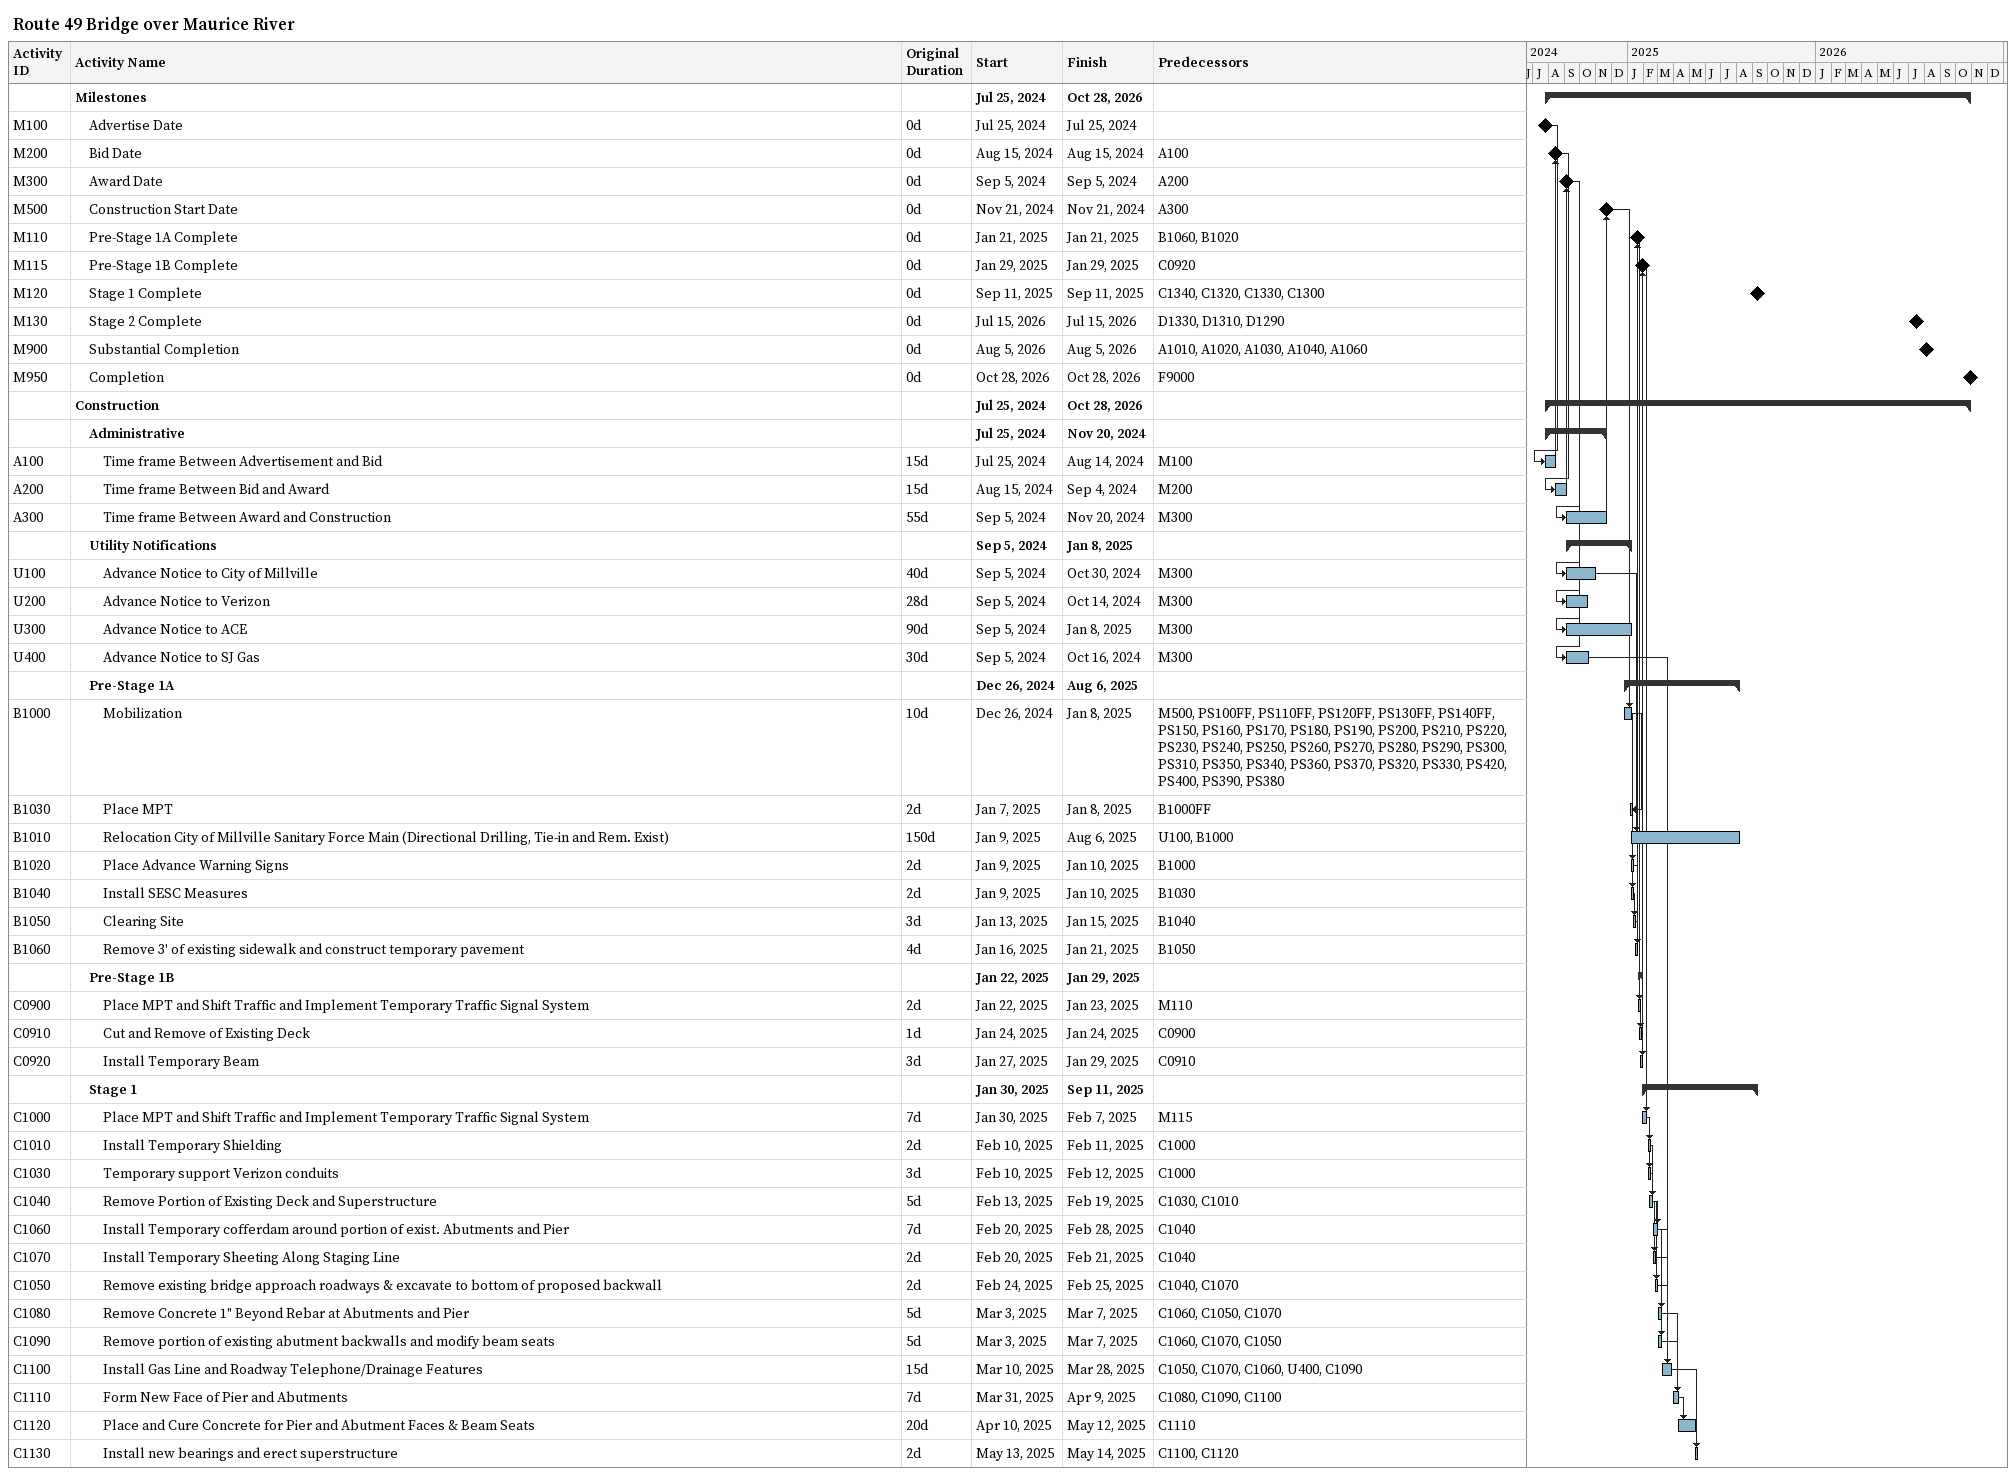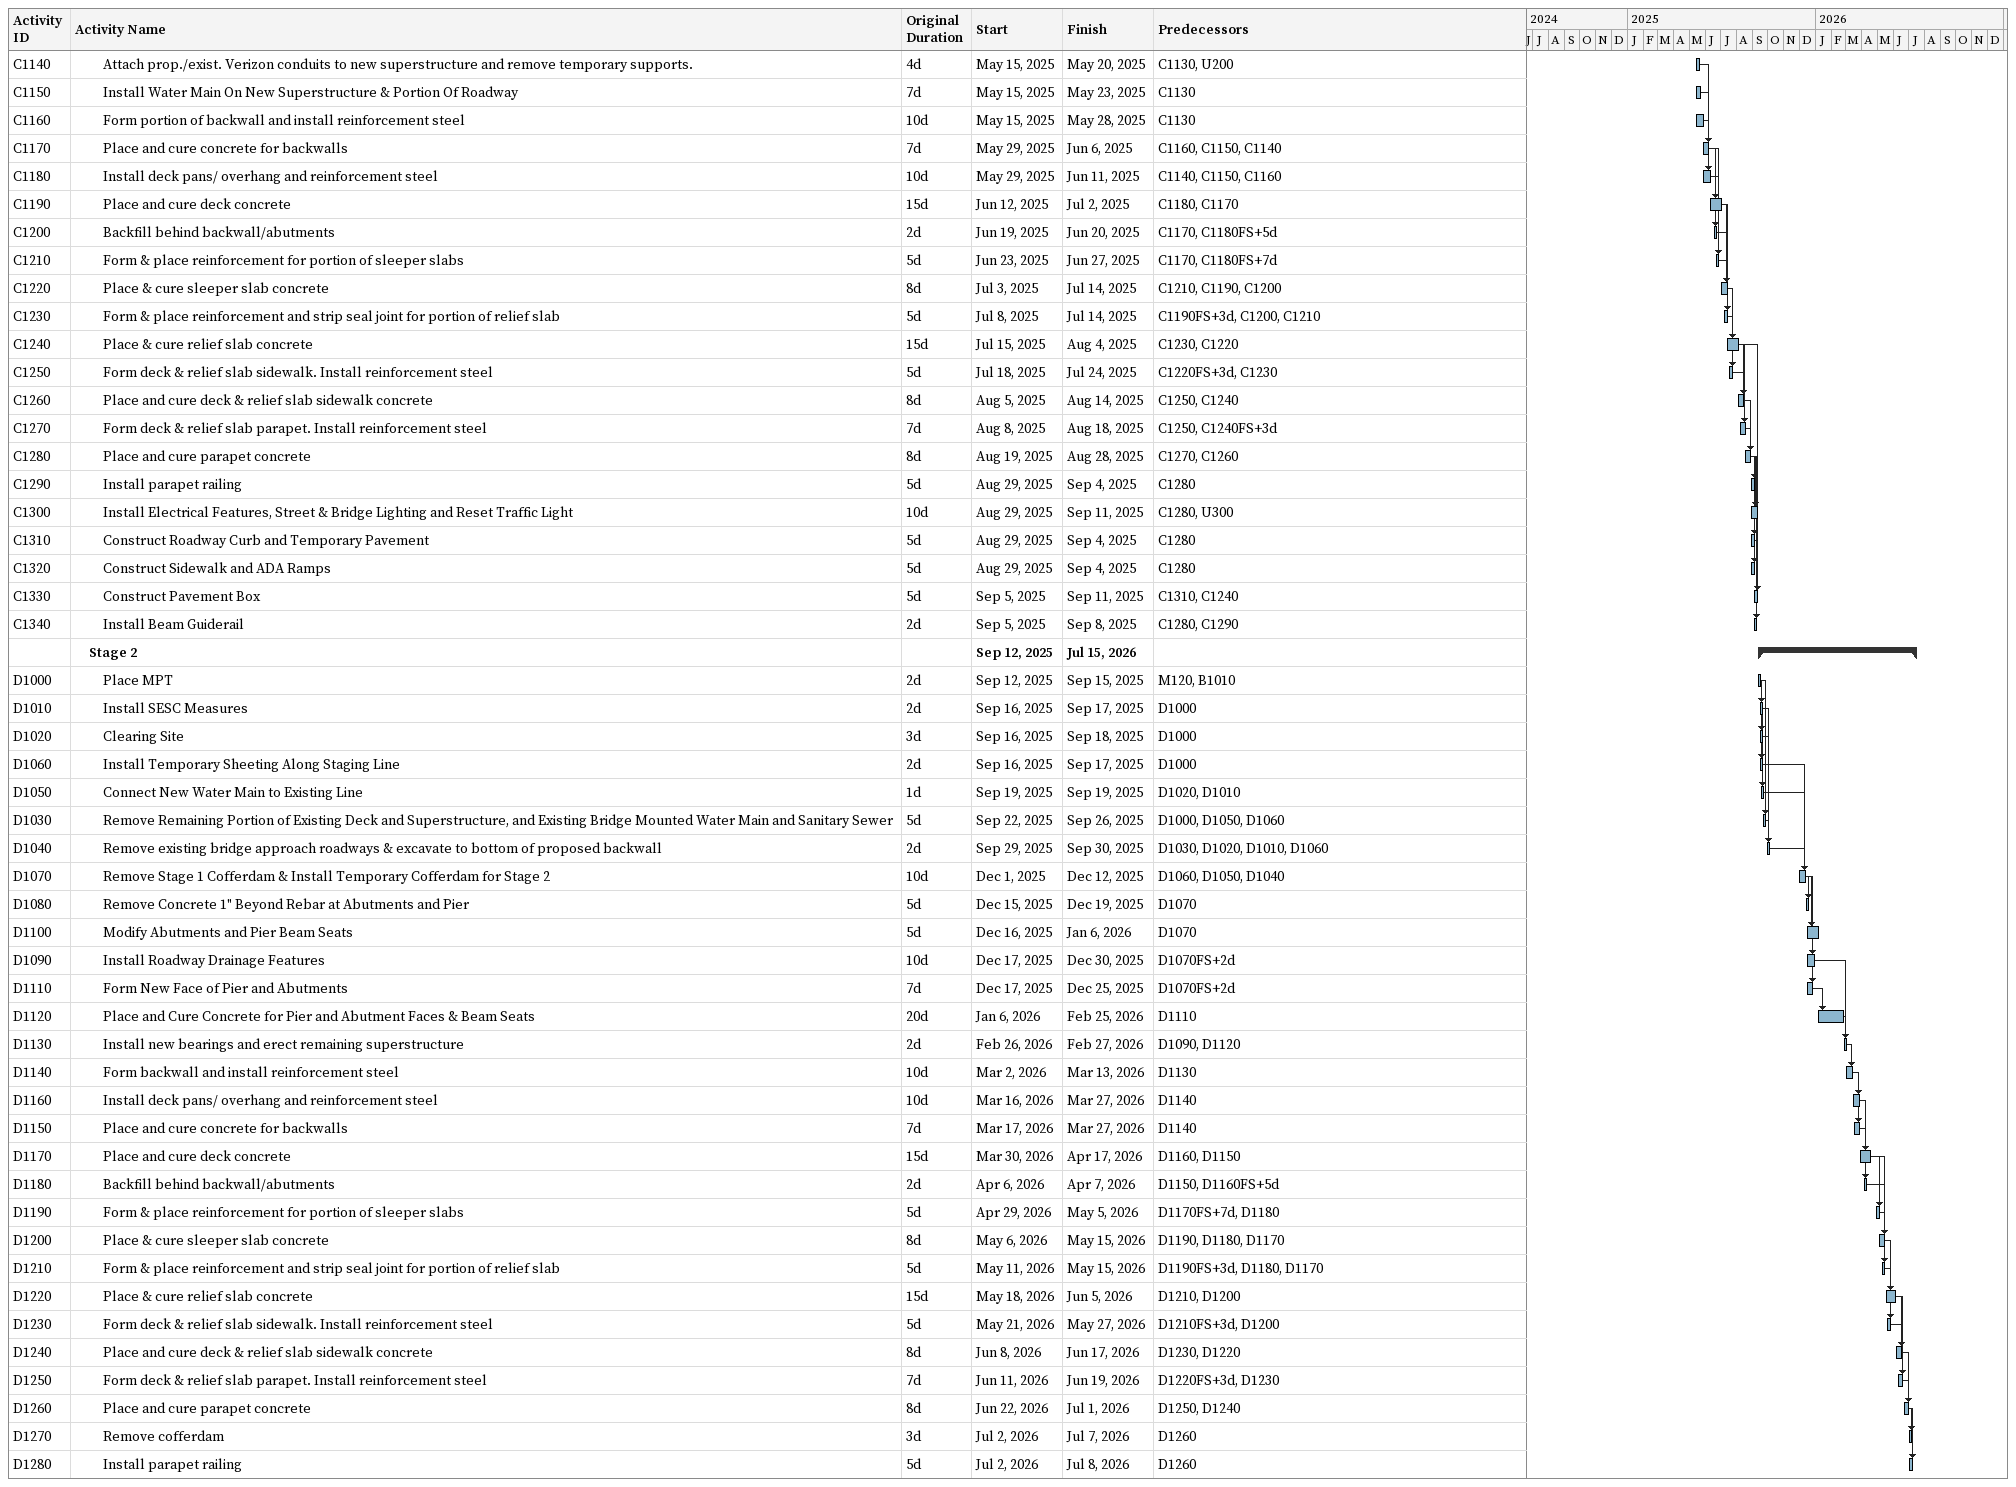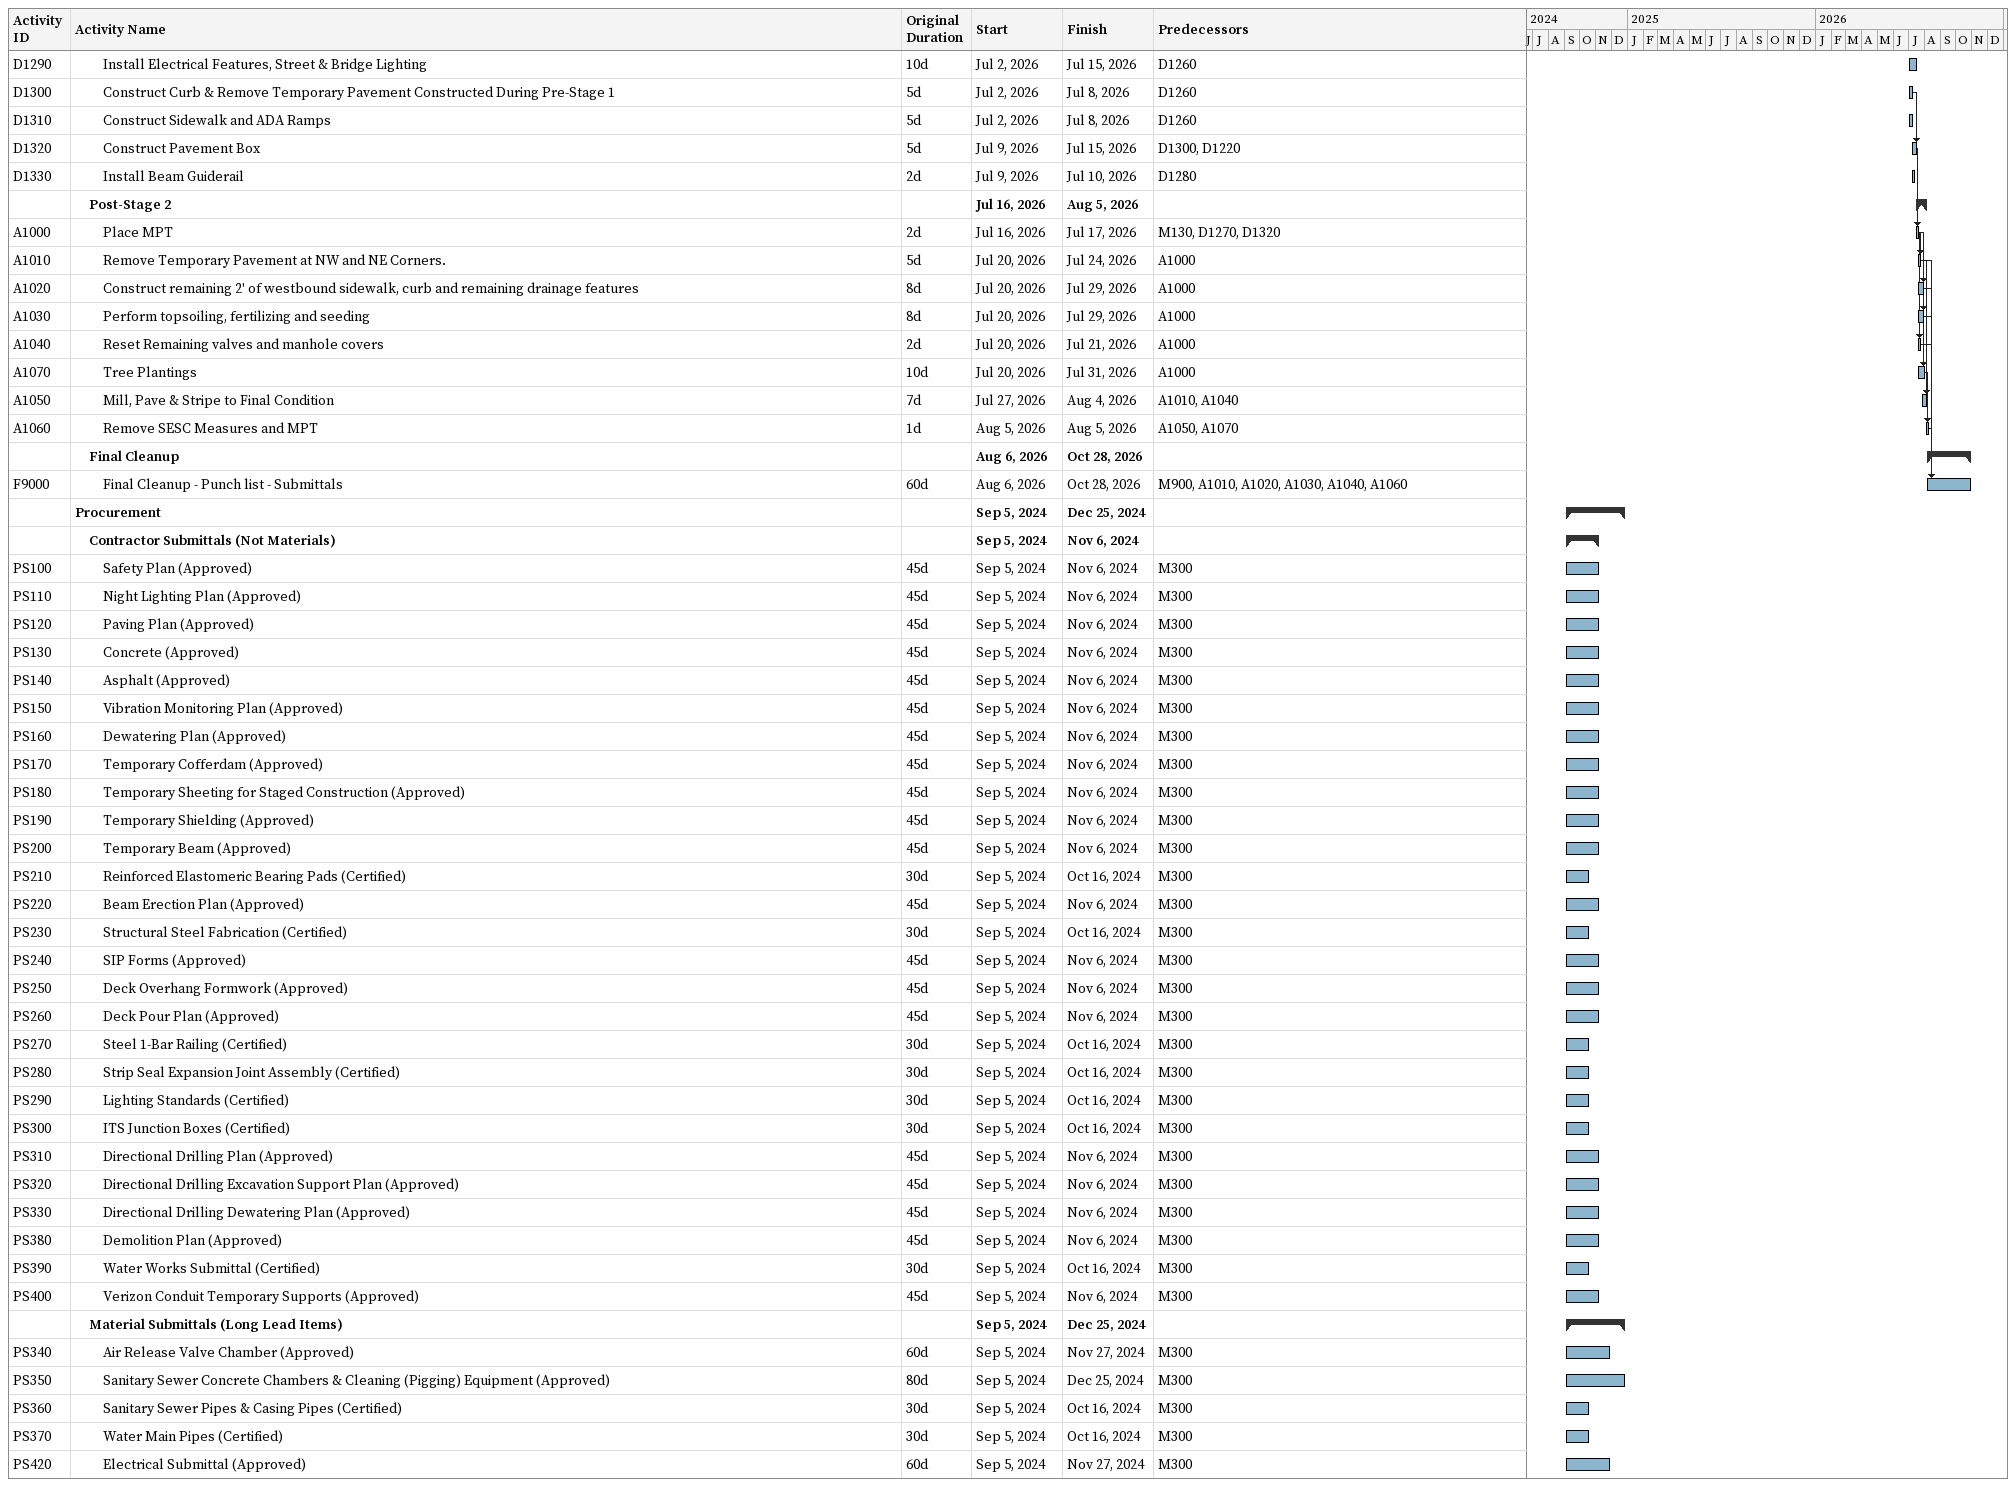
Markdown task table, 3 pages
Route 49 Bridge over Maurice River

| ID | Level | Task | Original duration | Start | Finish | Predecessors |
|---|---|---|---|---|---|---|
|  | 1 | **Milestones** |  | 2024-07-25 | 2026-10-28 |  |
| M100 | 2 | Advertise Date | 0d | 2024-07-25 | 2024-07-25 |  |
| M200 | 2 | Bid Date | 0d | 2024-08-15 | 2024-08-15 | A100 |
| M300 | 2 | Award Date | 0d | 2024-09-05 | 2024-09-05 | A200 |
| M500 | 2 | Construction Start Date | 0d | 2024-11-21 | 2024-11-21 | A300 |
| M110 | 2 | Pre-Stage 1A Complete | 0d | 2025-01-21 | 2025-01-21 | B1060, B1020 |
| M115 | 2 | Pre-Stage 1B Complete | 0d | 2025-01-29 | 2025-01-29 | C0920 |
| M120 | 2 | Stage 1 Complete | 0d | 2025-09-11 | 2025-09-11 | C1340, C1320, C1330, C1300 |
| M130 | 2 | Stage 2 Complete | 0d | 2026-07-15 | 2026-07-15 | D1330, D1310, D1290 |
| M900 | 2 | Substantial Completion | 0d | 2026-08-05 | 2026-08-05 | A1010, A1020, A1030, A1040, A1060 |
| M950 | 2 | Completion | 0d | 2026-10-28 | 2026-10-28 | F9000 |
|  | 1 | **Construction** |  | 2024-07-25 | 2026-10-28 |  |
|  | 2 | **Administrative** |  | 2024-07-25 | 2024-11-20 |  |
| A100 | 3 | Time frame Between Advertisement and Bid | 15d | 2024-07-25 | 2024-08-14 | M100 |
| A200 | 3 | Time frame Between Bid and Award | 15d | 2024-08-15 | 2024-09-04 | M200 |
| A300 | 3 | Time frame Between Award and Construction | 55d | 2024-09-05 | 2024-11-20 | M300 |
|  | 2 | **Utility Notifications** |  | 2024-09-05 | 2025-01-08 |  |
| U100 | 3 | Advance Notice to City of Millville | 40d | 2024-09-05 | 2024-10-30 | M300 |
| U200 | 3 | Advance Notice to Verizon | 28d | 2024-09-05 | 2024-10-14 | M300 |
| U300 | 3 | Advance Notice to ACE | 90d | 2024-09-05 | 2025-01-08 | M300 |
| U400 | 3 | Advance Notice to SJ Gas | 30d | 2024-09-05 | 2024-10-16 | M300 |
|  | 2 | **Pre-Stage 1A** |  | 2024-12-26 | 2025-08-06 |  |
| B1000 | 3 | Mobilization | 10d | 2024-12-26 | 2025-01-08 | M500, PS100FF, PS110FF, PS120FF, PS130FF, PS140FF, PS150, PS160, PS170, PS180, PS190, PS200, PS210, PS220, PS230, PS240, PS250, PS260, PS270, PS280, PS290, PS300, PS310, PS350, PS340, PS360, PS370, PS320, PS330, PS420, PS400, PS390, PS380 |
| B1030 | 3 | Place MPT | 2d | 2025-01-07 | 2025-01-08 | B1000FF |
| B1010 | 3 | Relocation City of Millville Sanitary Force Main (Directional Drilling, Tie-in and Rem. Exist) | 150d | 2025-01-09 | 2025-08-06 | U100, B1000 |
| B1020 | 3 | Place Advance Warning Signs | 2d | 2025-01-09 | 2025-01-10 | B1000 |
| B1040 | 3 | Install SESC Measures | 2d | 2025-01-09 | 2025-01-10 | B1030 |
| B1050 | 3 | Clearing Site | 3d | 2025-01-13 | 2025-01-15 | B1040 |
| B1060 | 3 | Remove 3' of existing sidewalk and construct temporary pavement | 4d | 2025-01-16 | 2025-01-21 | B1050 |
|  | 2 | **Pre-Stage 1B** |  | 2025-01-22 | 2025-01-29 |  |
| C0900 | 3 | Place MPT and Shift Traffic and Implement Temporary Traffic Signal System | 2d | 2025-01-22 | 2025-01-23 | M110 |
| C0910 | 3 | Cut and Remove of Existing Deck | 1d | 2025-01-24 | 2025-01-24 | C0900 |
| C0920 | 3 | Install Temporary Beam | 3d | 2025-01-27 | 2025-01-29 | C0910 |
|  | 2 | **Stage 1** |  | 2025-01-30 | 2025-09-11 |  |
| C1000 | 3 | Place MPT and Shift Traffic and Implement Temporary Traffic Signal System | 7d | 2025-01-30 | 2025-02-07 | M115 |
| C1010 | 3 | Install Temporary Shielding | 2d | 2025-02-10 | 2025-02-11 | C1000 |
| C1030 | 3 | Temporary support Verizon conduits | 3d | 2025-02-10 | 2025-02-12 | C1000 |
| C1040 | 3 | Remove Portion of Existing Deck and Superstructure | 5d | 2025-02-13 | 2025-02-19 | C1030, C1010 |
| C1060 | 3 | Install Temporary cofferdam around portion of exist. Abutments and Pier | 7d | 2025-02-20 | 2025-02-28 | C1040 |
| C1070 | 3 | Install Temporary Sheeting Along Staging Line | 2d | 2025-02-20 | 2025-02-21 | C1040 |
| C1050 | 3 | Remove existing bridge approach roadways & excavate to bottom of proposed backwall | 2d | 2025-02-24 | 2025-02-25 | C1040, C1070 |
| C1080 | 3 | Remove Concrete 1" Beyond Rebar at Abutments and Pier | 5d | 2025-03-03 | 2025-03-07 | C1060, C1050, C1070 |
| C1090 | 3 | Remove portion of existing abutment backwalls and modify beam seats | 5d | 2025-03-03 | 2025-03-07 | C1060, C1070, C1050 |
| C1100 | 3 | Install Gas Line and Roadway Telephone/Drainage Features | 15d | 2025-03-10 | 2025-03-28 | C1050, C1070, C1060, U400, C1090 |
| C1110 | 3 | Form New Face of Pier and Abutments | 7d | 2025-03-31 | 2025-04-09 | C1080, C1090, C1100 |
| C1120 | 3 | Place and Cure Concrete for Pier and Abutment Faces & Beam Seats | 20d | 2025-04-10 | 2025-05-12 | C1110 |
| C1130 | 3 | Install new bearings and erect superstructure | 2d | 2025-05-13 | 2025-05-14 | C1100, C1120 |
| C1140 | 3 | Attach prop./exist. Verizon conduits to new superstructure and remove temporary supports. | 4d | 2025-05-15 | 2025-05-20 | C1130, U200 |
| C1150 | 3 | Install Water Main On New Superstructure & Portion Of Roadway | 7d | 2025-05-15 | 2025-05-23 | C1130 |
| C1160 | 3 | Form portion of backwall and install reinforcement steel | 10d | 2025-05-15 | 2025-05-28 | C1130 |
| C1170 | 3 | Place and cure concrete for backwalls | 7d | 2025-05-29 | 2025-06-06 | C1160, C1150, C1140 |
| C1180 | 3 | Install deck pans/ overhang and reinforcement steel | 10d | 2025-05-29 | 2025-06-11 | C1140, C1150, C1160 |
| C1190 | 3 | Place and cure deck concrete | 15d | 2025-06-12 | 2025-07-02 | C1180, C1170 |
| C1200 | 3 | Backfill behind backwall/abutments | 2d | 2025-06-19 | 2025-06-20 | C1170, C1180FS+5d |
| C1210 | 3 | Form & place reinforcement for portion of sleeper slabs | 5d | 2025-06-23 | 2025-06-27 | C1170, C1180FS+7d |
| C1220 | 3 | Place & cure sleeper slab concrete | 8d | 2025-07-03 | 2025-07-14 | C1210, C1190, C1200 |
| C1230 | 3 | Form & place reinforcement and strip seal joint for portion of relief slab | 5d | 2025-07-08 | 2025-07-14 | C1190FS+3d, C1200, C1210 |
| C1240 | 3 | Place & cure relief slab concrete | 15d | 2025-07-15 | 2025-08-04 | C1230, C1220 |
| C1250 | 3 | Form deck & relief slab sidewalk. Install reinforcement steel | 5d | 2025-07-18 | 2025-07-24 | C1220FS+3d, C1230 |
| C1260 | 3 | Place and cure deck & relief slab sidewalk concrete | 8d | 2025-08-05 | 2025-08-14 | C1250, C1240 |
| C1270 | 3 | Form deck & relief slab parapet. Install reinforcement steel | 7d | 2025-08-08 | 2025-08-18 | C1250, C1240FS+3d |
| C1280 | 3 | Place and cure parapet concrete | 8d | 2025-08-19 | 2025-08-28 | C1270, C1260 |
| C1290 | 3 | Install parapet railing | 5d | 2025-08-29 | 2025-09-04 | C1280 |
| C1300 | 3 | Install Electrical Features, Street & Bridge Lighting and Reset Traffic Light | 10d | 2025-08-29 | 2025-09-11 | C1280, U300 |
| C1310 | 3 | Construct Roadway Curb and Temporary Pavement | 5d | 2025-08-29 | 2025-09-04 | C1280 |
| C1320 | 3 | Construct Sidewalk and ADA Ramps | 5d | 2025-08-29 | 2025-09-04 | C1280 |
| C1330 | 3 | Construct Pavement Box | 5d | 2025-09-05 | 2025-09-11 | C1310, C1240 |
| C1340 | 3 | Install Beam Guiderail | 2d | 2025-09-05 | 2025-09-08 | C1280, C1290 |
|  | 2 | **Stage 2** |  | 2025-09-12 | 2026-07-15 |  |
| D1000 | 3 | Place MPT | 2d | 2025-09-12 | 2025-09-15 | M120, B1010 |
| D1010 | 3 | Install SESC Measures | 2d | 2025-09-16 | 2025-09-17 | D1000 |
| D1020 | 3 | Clearing Site | 3d | 2025-09-16 | 2025-09-18 | D1000 |
| D1060 | 3 | Install Temporary Sheeting Along Staging Line | 2d | 2025-09-16 | 2025-09-17 | D1000 |
| D1050 | 3 | Connect New Water Main to Existing Line | 1d | 2025-09-19 | 2025-09-19 | D1020, D1010 |
| D1030 | 3 | Remove Remaining Portion of Existing Deck and Superstructure, and Existing Bridge Mounted Water Main and Sanitary Sewer | 5d | 2025-09-22 | 2025-09-26 | D1000, D1050, D1060 |
| D1040 | 3 | Remove existing bridge approach roadways & excavate to bottom of proposed backwall | 2d | 2025-09-29 | 2025-09-30 | D1030, D1020, D1010, D1060 |
| D1070 | 3 | Remove Stage 1 Cofferdam & Install Temporary Cofferdam for Stage 2 | 10d | 2025-12-01 | 2025-12-12 | D1060, D1050, D1040 |
| D1080 | 3 | Remove Concrete 1" Beyond Rebar at Abutments and Pier | 5d | 2025-12-15 | 2025-12-19 | D1070 |
| D1100 | 3 | Modify Abutments and Pier Beam Seats | 5d | 2025-12-16 | 2026-01-06 | D1070 |
| D1090 | 3 | Install Roadway Drainage Features | 10d | 2025-12-17 | 2025-12-30 | D1070FS+2d |
| D1110 | 3 | Form New Face of Pier and Abutments | 7d | 2025-12-17 | 2025-12-25 | D1070FS+2d |
| D1120 | 3 | Place and Cure Concrete for Pier and Abutment Faces & Beam Seats | 20d | 2026-01-06 | 2026-02-25 | D1110 |
| D1130 | 3 | Install new bearings and erect remaining superstructure | 2d | 2026-02-26 | 2026-02-27 | D1090, D1120 |
| D1140 | 3 | Form backwall and install reinforcement steel | 10d | 2026-03-02 | 2026-03-13 | D1130 |
| D1160 | 3 | Install deck pans/ overhang and reinforcement steel | 10d | 2026-03-16 | 2026-03-27 | D1140 |
| D1150 | 3 | Place and cure concrete for backwalls | 7d | 2026-03-17 | 2026-03-27 | D1140 |
| D1170 | 3 | Place and cure deck concrete | 15d | 2026-03-30 | 2026-04-17 | D1160, D1150 |
| D1180 | 3 | Backfill behind backwall/abutments | 2d | 2026-04-06 | 2026-04-07 | D1150, D1160FS+5d |
| D1190 | 3 | Form & place reinforcement for portion of sleeper slabs | 5d | 2026-04-29 | 2026-05-05 | D1170FS+7d, D1180 |
| D1200 | 3 | Place & cure sleeper slab concrete | 8d | 2026-05-06 | 2026-05-15 | D1190, D1180, D1170 |
| D1210 | 3 | Form & place reinforcement and strip seal joint for portion of relief slab | 5d | 2026-05-11 | 2026-05-15 | D1190FS+3d, D1180, D1170 |
| D1220 | 3 | Place & cure relief slab concrete | 15d | 2026-05-18 | 2026-06-05 | D1210, D1200 |
| D1230 | 3 | Form deck & relief slab sidewalk. Install reinforcement steel | 5d | 2026-05-21 | 2026-05-27 | D1210FS+3d, D1200 |
| D1240 | 3 | Place and cure deck & relief slab sidewalk concrete | 8d | 2026-06-08 | 2026-06-17 | D1230, D1220 |
| D1250 | 3 | Form deck & relief slab parapet. Install reinforcement steel | 7d | 2026-06-11 | 2026-06-19 | D1220FS+3d, D1230 |
| D1260 | 3 | Place and cure parapet concrete | 8d | 2026-06-22 | 2026-07-01 | D1250, D1240 |
| D1270 | 3 | Remove cofferdam | 3d | 2026-07-02 | 2026-07-07 | D1260 |
| D1280 | 3 | Install parapet railing | 5d | 2026-07-02 | 2026-07-08 | D1260 |
| D1290 | 3 | Install Electrical Features, Street & Bridge Lighting | 10d | 2026-07-02 | 2026-07-15 | D1260 |
| D1300 | 3 | Construct Curb & Remove Temporary Pavement Constructed During Pre-Stage 1 | 5d | 2026-07-02 | 2026-07-08 | D1260 |
| D1310 | 3 | Construct Sidewalk and ADA Ramps | 5d | 2026-07-02 | 2026-07-08 | D1260 |
| D1320 | 3 | Construct Pavement Box | 5d | 2026-07-09 | 2026-07-15 | D1300, D1220 |
| D1330 | 3 | Install Beam Guiderail | 2d | 2026-07-09 | 2026-07-10 | D1280 |
|  | 2 | **Post-Stage 2** |  | 2026-07-16 | 2026-08-05 |  |
| A1000 | 3 | Place MPT | 2d | 2026-07-16 | 2026-07-17 | M130, D1270, D1320 |
| A1010 | 3 | Remove Temporary Pavement at NW and NE Corners. | 5d | 2026-07-20 | 2026-07-24 | A1000 |
| A1020 | 3 | Construct remaining 2' of westbound sidewalk, curb and remaining drainage features | 8d | 2026-07-20 | 2026-07-29 | A1000 |
| A1030 | 3 | Perform topsoiling, fertilizing and seeding | 8d | 2026-07-20 | 2026-07-29 | A1000 |
| A1040 | 3 | Reset Remaining valves and manhole covers | 2d | 2026-07-20 | 2026-07-21 | A1000 |
| A1070 | 3 | Tree Plantings | 10d | 2026-07-20 | 2026-07-31 | A1000 |
| A1050 | 3 | Mill, Pave & Stripe to Final Condition | 7d | 2026-07-27 | 2026-08-04 | A1010, A1040 |
| A1060 | 3 | Remove SESC Measures and MPT | 1d | 2026-08-05 | 2026-08-05 | A1050, A1070 |
|  | 2 | **Final Cleanup** |  | 2026-08-06 | 2026-10-28 |  |
| F9000 | 3 | Final Cleanup - Punch list - Submittals | 60d | 2026-08-06 | 2026-10-28 | M900, A1010, A1020, A1030, A1040, A1060 |
|  | 1 | **Procurement** |  | 2024-09-05 | 2024-12-25 |  |
|  | 2 | **Contractor Submittals (Not Materials)** |  | 2024-09-05 | 2024-11-06 |  |
| PS100 | 3 | Safety Plan (Approved) | 45d | 2024-09-05 | 2024-11-06 | M300 |
| PS110 | 3 | Night Lighting Plan (Approved) | 45d | 2024-09-05 | 2024-11-06 | M300 |
| PS120 | 3 | Paving Plan (Approved) | 45d | 2024-09-05 | 2024-11-06 | M300 |
| PS130 | 3 | Concrete (Approved) | 45d | 2024-09-05 | 2024-11-06 | M300 |
| PS140 | 3 | Asphalt (Approved) | 45d | 2024-09-05 | 2024-11-06 | M300 |
| PS150 | 3 | Vibration Monitoring Plan (Approved) | 45d | 2024-09-05 | 2024-11-06 | M300 |
| PS160 | 3 | Dewatering Plan (Approved) | 45d | 2024-09-05 | 2024-11-06 | M300 |
| PS170 | 3 | Temporary Cofferdam (Approved) | 45d | 2024-09-05 | 2024-11-06 | M300 |
| PS180 | 3 | Temporary Sheeting for Staged Construction (Approved) | 45d | 2024-09-05 | 2024-11-06 | M300 |
| PS190 | 3 | Temporary Shielding (Approved) | 45d | 2024-09-05 | 2024-11-06 | M300 |
| PS200 | 3 | Temporary Beam (Approved) | 45d | 2024-09-05 | 2024-11-06 | M300 |
| PS210 | 3 | Reinforced Elastomeric Bearing Pads (Certified) | 30d | 2024-09-05 | 2024-10-16 | M300 |
| PS220 | 3 | Beam Erection Plan (Approved) | 45d | 2024-09-05 | 2024-11-06 | M300 |
| PS230 | 3 | Structural Steel Fabrication (Certified) | 30d | 2024-09-05 | 2024-10-16 | M300 |
| PS240 | 3 | SIP Forms (Approved) | 45d | 2024-09-05 | 2024-11-06 | M300 |
| PS250 | 3 | Deck Overhang Formwork (Approved) | 45d | 2024-09-05 | 2024-11-06 | M300 |
| PS260 | 3 | Deck Pour Plan (Approved) | 45d | 2024-09-05 | 2024-11-06 | M300 |
| PS270 | 3 | Steel 1-Bar Railing (Certified) | 30d | 2024-09-05 | 2024-10-16 | M300 |
| PS280 | 3 | Strip Seal Expansion Joint Assembly (Certified) | 30d | 2024-09-05 | 2024-10-16 | M300 |
| PS290 | 3 | Lighting Standards (Certified) | 30d | 2024-09-05 | 2024-10-16 | M300 |
| PS300 | 3 | ITS Junction Boxes (Certified) | 30d | 2024-09-05 | 2024-10-16 | M300 |
| PS310 | 3 | Directional Drilling Plan (Approved) | 45d | 2024-09-05 | 2024-11-06 | M300 |
| PS320 | 3 | Directional Drilling Excavation Support Plan (Approved) | 45d | 2024-09-05 | 2024-11-06 | M300 |
| PS330 | 3 | Directional Drilling Dewatering Plan (Approved) | 45d | 2024-09-05 | 2024-11-06 | M300 |
| PS380 | 3 | Demolition Plan (Approved) | 45d | 2024-09-05 | 2024-11-06 | M300 |
| PS390 | 3 | Water Works Submittal (Certified) | 30d | 2024-09-05 | 2024-10-16 | M300 |
| PS400 | 3 | Verizon Conduit Temporary Supports (Approved) | 45d | 2024-09-05 | 2024-11-06 | M300 |
|  | 2 | **Material Submittals (Long Lead Items)** |  | 2024-09-05 | 2024-12-25 |  |
| PS340 | 3 | Air Release Valve Chamber (Approved) | 60d | 2024-09-05 | 2024-11-27 | M300 |
| PS350 | 3 | Sanitary Sewer Concrete Chambers & Cleaning (Pigging) Equipment (Approved) | 80d | 2024-09-05 | 2024-12-25 | M300 |
| PS360 | 3 | Sanitary Sewer Pipes & Casing Pipes (Certified) | 30d | 2024-09-05 | 2024-10-16 | M300 |
| PS370 | 3 | Water Main Pipes (Certified) | 30d | 2024-09-05 | 2024-10-16 | M300 |
| PS420 | 3 | Electrical Submittal (Approved) | 60d | 2024-09-05 | 2024-11-27 | M300 |
